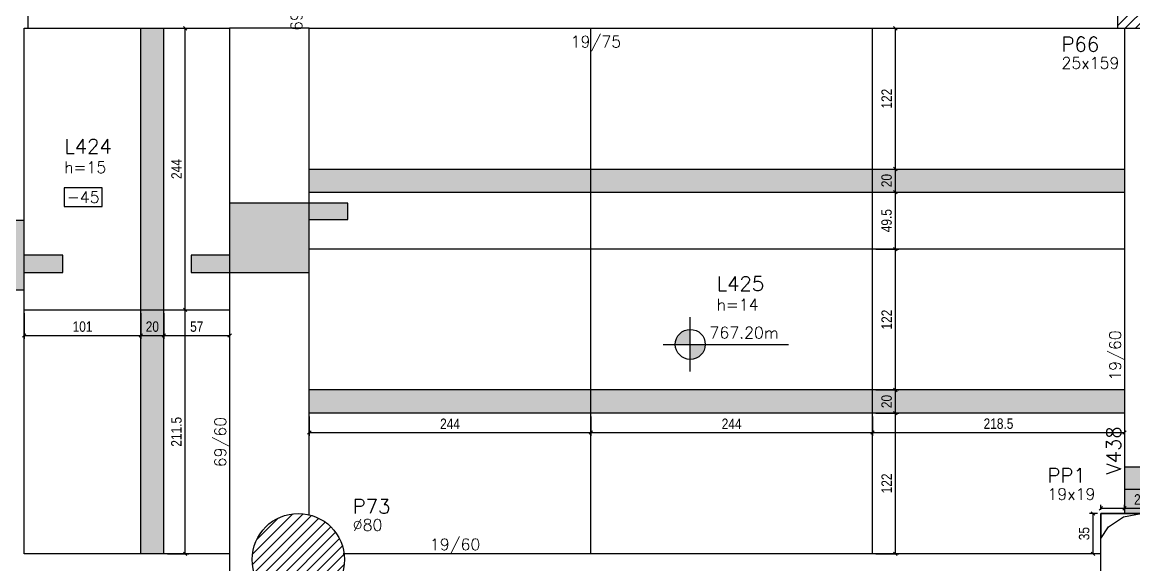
# Model space of a CAD drawing. Extents: x 1860 to 9314, y -614 to 3837.
# Drawn here: x 4881 to 5844, y 884 to 1354 of the extents above; entities that cross this region are included whole.
import ezdxf
from ezdxf.enums import TextEntityAlignment as Align

# ---------------------------------------------------------------- set-up
doc = ezdxf.new("R2010")
doc.units = 0
for name, color, linetype in [('COTA', 241, 'Continuous'), ('F-CORTE', 4, 'Continuous'), ('F-LAJES-DIM', 2, 'Continuous'), ('F-LAJES-NOME', 4, 'Continuous'), ('F-NÍVEL-PLANTA', 2, 'Continuous'), ('F-PILARES-DIM', 172, 'Continuous'), ('F-PILARES-HACH', 174, 'Continuous'), ('F-PILARES-M', 170, 'Continuous'), ('F-PILARES-NOME', 170, 'Continuous'), ('F-PILARES-S', 170, 'Continuous'), ('F-PILARES-V', 170, 'Continuous'), ('F-SOLIDO-CORTE', 71, 'Continuous'), ('F-SOLIDO-VIGAS', 252, 'Continuous'), ('F-TEXTO', 6, 'Continuous'), ('F-VIGAS', 3, 'Continuous'), ('F-VIGAS-DIM', 2, 'Continuous'), ('F-VIGAS-NOME', 4, 'Continuous'), ('Painéis', 200, 'Continuous')]:
    doc.layers.add(name, color=color, linetype=linetype)
doc.layers.add('Hachura', color=251, linetype='Continuous', lineweight=9)
doc.styles.add('COTA TECNICA-50', font='techl___.ttf', dxfattribs={"height": 9})
doc.styles.add('MCP', font='romans.shx')
doc.dimstyles.new('COTA PAINEL-50', dxfattribs={"dimtxt": 9, "dimasz": 3, "dimexe": 3, "dimexo": 3, "dimgap": 3, "dimtad": 1, "dimdec": 1, "dimzin": 12, "dimdsep": 46, "dimtxsty": 'COTA TECNICA-50', "dimblk1": 'OBLIQUE', "dimblk2": 'OBLIQUE', "dimsah": 1, "dimcen": 0.9, "dimclrd": 4, "dimclre": 4, "dimclrt": 240, "dimadec": 1, "dimazin": 3, "dimtfac": 1, "dimtdec": 1, "dimtmove": 0, "dimatfit": 3, "dimfxl": 1, "dimtolj": 1, "dimtzin": 12, "dimarcsym": 0})
pattern_1 = [(45, (3615.476, 1372.732), (-4.419417, 4.419417), [])]

# ---------------------------------------------------------------- blocks, each defined once
blk = doc.blocks.new('*U447')
at = {"layer": 'F-LAJES-DIM', "color": 1}
blk.add_lwpolyline([(0, 0), (33, 0), (33, 16), (0, 16)], close=True, dxfattribs=at)
at = {"layer": 'F-LAJES-DIM', "style": 'MCP'}
blk.add_attdef('DIM', text='', height=10, dxfattribs=at).set_placement((16.5, 8), align=Align.MIDDLE_CENTER)
blk = doc.blocks.new('Nível - Planta')
at = {"layer": 'F-NÍVEL-PLANTA'}
h = blk.add_hatch(color=71, dxfattribs=at)
h.paths.add_polyline_path([(0, 0), (0, 0.26, 0.414214), (-0.26, 0)])
h.paths.add_polyline_path([(0.26, 0), (0, 0), (0, -0.26, 0.414214)])
for p, q in [((0, -0.469), (0, 0.469)), ((-0.469, 0), (1.704, 0))]:
    blk.add_line(p, q, dxfattribs=at)
blk.add_circle((0, 0), 0.26, dxfattribs=at)
at = {"layer": 'F-TEXTO', "color": 3, "style": 'MCP'}
blk.add_attdef('NÍVEL', (0.333, 0.102), '', height=0.2, dxfattribs=at)
blk = doc.blocks.new('_Oblique')
at = {"color": 0, "linetype": 'ByBlock', "lineweight": -2}
blk.add_line((-0.5, -0.5), (0.5, 0.5), dxfattribs=at)
blk = doc.blocks.new('*D718')
at = {"layer": 'COTA', "color": 4, "lineweight": -2, "transparency": 16777216}
for p, q in [((5129.48, 1012.23), (5129.48, 995.37)), ((5373.48, 1012.23), (5373.48, 995.37)), ((5129.48, 998.37), (5373.48, 998.37))]:
    blk.add_line(p, q, dxfattribs=at)
at = {"layer": 'Defpoints', "color": 0, "transparency": 16777216}
for p in [(5129.48, 1015.23), (5373.48, 1015.23), (5373.48, 998.37)]:
    blk.add_point(p, dxfattribs=at)
at = {"layer": 'COTA', "color": 4, "lineweight": -2, "transparency": 16777216, "xscale": 3, "yscale": 3, "zscale": 3, "rotation": 180}
blk.add_blockref('_Oblique', (5129.48, 998.37), dxfattribs=at)
at = {"layer": 'COTA', "color": 4, "lineweight": -2, "transparency": 16777216, "xscale": 3, "yscale": 3, "zscale": 3}
blk.add_blockref('_Oblique', (5373.48, 998.37), dxfattribs=at)
at = {"layer": 'COTA', "color": 240, "transparency": 16777216, "insert": (5251.48, 1005.93), "char_height": 9, "attachment_point": 5, "style": 'COTA TECNICA-50'}
blk.add_mtext('\\A1;244', dxfattribs=at)
blk = doc.blocks.new('*D719')
at = {"layer": 'COTA', "color": 4, "lineweight": -2, "transparency": 16777216}
for p, q in [((5373.48, 1012.23), (5373.48, 995.37)), ((5617.48, 1012.23), (5617.48, 995.37)), ((5373.48, 998.37), (5617.48, 998.37))]:
    blk.add_line(p, q, dxfattribs=at)
at = {"layer": 'Defpoints', "color": 0, "transparency": 16777216}
for p in [(5373.48, 1015.23), (5617.48, 1015.23), (5617.48, 998.37)]:
    blk.add_point(p, dxfattribs=at)
at = {"layer": 'COTA', "color": 4, "lineweight": -2, "transparency": 16777216, "xscale": 3, "yscale": 3, "zscale": 3, "rotation": 180}
blk.add_blockref('_Oblique', (5373.48, 998.37), dxfattribs=at)
at = {"layer": 'COTA', "color": 4, "lineweight": -2, "transparency": 16777216, "xscale": 3, "yscale": 3, "zscale": 3}
blk.add_blockref('_Oblique', (5617.48, 998.37), dxfattribs=at)
at = {"layer": 'COTA', "color": 240, "transparency": 16777216, "insert": (5495.48, 1005.93), "char_height": 9, "attachment_point": 5, "style": 'COTA TECNICA-50'}
blk.add_mtext('\\A1;244', dxfattribs=at)
blk = doc.blocks.new('*D720')
at = {"layer": 'COTA', "color": 4, "lineweight": -2, "transparency": 16777216}
for p, q in [((5617.48, 1012.23), (5617.48, 995.37)), ((5835.98, 1012.23), (5835.98, 995.37)), ((5617.48, 998.37), (5835.98, 998.37))]:
    blk.add_line(p, q, dxfattribs=at)
at = {"layer": 'Defpoints', "color": 0, "transparency": 16777216}
for p in [(5617.48, 1015.23), (5835.98, 1015.23), (5835.98, 998.37)]:
    blk.add_point(p, dxfattribs=at)
at = {"layer": 'COTA', "color": 4, "lineweight": -2, "transparency": 16777216, "xscale": 3, "yscale": 3, "zscale": 3, "rotation": 180}
blk.add_blockref('_Oblique', (5617.48, 998.37), dxfattribs=at)
at = {"layer": 'COTA', "color": 4, "lineweight": -2, "transparency": 16777216, "xscale": 3, "yscale": 3, "zscale": 3}
blk.add_blockref('_Oblique', (5835.98, 998.37), dxfattribs=at)
at = {"layer": 'COTA', "color": 240, "transparency": 16777216, "insert": (5726.73, 1005.99), "char_height": 9, "attachment_point": 5, "style": 'COTA TECNICA-50'}
blk.add_mtext('\\A1;218.5', dxfattribs=at)
blk = doc.blocks.new('*D721')
at = {"layer": 'COTA', "color": 4, "lineweight": -2, "transparency": 16777216}
for p, q in [((5620.48, 1015.23), (5640.39, 1015.23)), ((5637.39, 893.23), (5637.39, 1015.23)), ((5620.48, 893.23), (5640.39, 893.23))]:
    blk.add_line(p, q, dxfattribs=at)
at = {"layer": 'Defpoints', "color": 0, "transparency": 16777216}
for p in [(5617.48, 1015.23), (5637.39, 1015.23), (5617.48, 893.23)]:
    blk.add_point(p, dxfattribs=at)
at = {"layer": 'COTA', "color": 4, "lineweight": -2, "transparency": 16777216, "xscale": 3, "yscale": 3, "zscale": 3}
for p, rotation in [((5637.39, 1015.23), 90), ((5637.39, 893.23), 270)]:
    blk.add_blockref('_Oblique', p, dxfattribs=dict(at, rotation=rotation))
at = {"layer": 'COTA', "color": 240, "transparency": 16777216, "insert": (5629.84, 954.23), "char_height": 9, "attachment_point": 5, "rotation": 90, "style": 'COTA TECNICA-50'}
blk.add_mtext('\\A1;122', dxfattribs=at)
blk = doc.blocks.new('*D722')
at = {"layer": 'COTA', "color": 4, "lineweight": -2, "transparency": 16777216}
for p, q in [((5620.48, 1035.23), (5640.39, 1035.23)), ((5637.39, 1015.23), (5637.39, 1035.23)), ((5620.48, 1015.23), (5640.39, 1015.23))]:
    blk.add_line(p, q, dxfattribs=at)
at = {"layer": 'Defpoints', "color": 0, "transparency": 16777216}
for p in [(5617.48, 1035.23), (5637.39, 1035.23), (5617.48, 1015.23)]:
    blk.add_point(p, dxfattribs=at)
at = {"layer": 'COTA', "color": 4, "lineweight": -2, "transparency": 16777216, "xscale": 3, "yscale": 3, "zscale": 3}
for p, rotation in [((5637.39, 1035.23), 90), ((5637.39, 1015.23), 270)]:
    blk.add_blockref('_Oblique', p, dxfattribs=dict(at, rotation=rotation))
at = {"layer": 'COTA', "color": 240, "transparency": 16777216, "insert": (5629.8, 1025.23), "char_height": 9, "attachment_point": 5, "rotation": 90, "style": 'COTA TECNICA-50'}
blk.add_mtext('\\A1;20', dxfattribs=at)
blk = doc.blocks.new('*D723')
at = {"layer": 'COTA', "color": 4, "lineweight": -2, "transparency": 16777216}
for p, q in [((5620.48, 1157.23), (5640.39, 1157.23)), ((5637.39, 1035.23), (5637.39, 1157.23)), ((5620.48, 1035.23), (5640.39, 1035.23))]:
    blk.add_line(p, q, dxfattribs=at)
at = {"layer": 'Defpoints', "color": 0, "transparency": 16777216}
for p in [(5617.48, 1157.23), (5637.39, 1157.23), (5617.48, 1035.23)]:
    blk.add_point(p, dxfattribs=at)
at = {"layer": 'COTA', "color": 4, "lineweight": -2, "transparency": 16777216, "xscale": 3, "yscale": 3, "zscale": 3}
for p, rotation in [((5637.39, 1157.23), 90), ((5637.39, 1035.23), 270)]:
    blk.add_blockref('_Oblique', p, dxfattribs=dict(at, rotation=rotation))
at = {"layer": 'COTA', "color": 240, "transparency": 16777216, "insert": (5629.84, 1096.23), "char_height": 9, "attachment_point": 5, "rotation": 90, "style": 'COTA TECNICA-50'}
blk.add_mtext('\\A1;122', dxfattribs=at)
blk = doc.blocks.new('*D724')
at = {"layer": 'COTA', "color": 4, "lineweight": -2, "transparency": 16777216}
for p, q in [((5620.48, 1206.73), (5640.39, 1206.73)), ((5637.39, 1157.23), (5637.39, 1206.73)), ((5620.48, 1157.23), (5640.39, 1157.23))]:
    blk.add_line(p, q, dxfattribs=at)
at = {"layer": 'Defpoints', "color": 0, "transparency": 16777216}
for p in [(5617.48, 1206.73), (5637.39, 1206.73), (5617.48, 1157.23)]:
    blk.add_point(p, dxfattribs=at)
at = {"layer": 'COTA', "color": 4, "lineweight": -2, "transparency": 16777216, "xscale": 3, "yscale": 3, "zscale": 3}
for p, rotation in [((5637.39, 1206.73), 90), ((5637.39, 1157.23), 270)]:
    blk.add_blockref('_Oblique', p, dxfattribs=dict(at, rotation=rotation))
at = {"layer": 'COTA', "color": 240, "transparency": 16777216, "insert": (5629.77, 1181.98), "char_height": 9, "attachment_point": 5, "rotation": 90, "style": 'COTA TECNICA-50'}
blk.add_mtext('\\A1;49.5', dxfattribs=at)
blk = doc.blocks.new('*D725')
at = {"layer": 'COTA', "color": 4, "lineweight": -2, "transparency": 16777216}
for p, q in [((5620.48, 1226.73), (5640.39, 1226.73)), ((5637.39, 1206.73), (5637.39, 1226.73)), ((5620.48, 1206.73), (5640.39, 1206.73))]:
    blk.add_line(p, q, dxfattribs=at)
at = {"layer": 'Defpoints', "color": 0, "transparency": 16777216}
for p in [(5617.48, 1226.73), (5637.39, 1226.73), (5617.48, 1206.73)]:
    blk.add_point(p, dxfattribs=at)
at = {"layer": 'COTA', "color": 4, "lineweight": -2, "transparency": 16777216, "xscale": 3, "yscale": 3, "zscale": 3}
for p, rotation in [((5637.39, 1226.73), 90), ((5637.39, 1206.73), 270)]:
    blk.add_blockref('_Oblique', p, dxfattribs=dict(at, rotation=rotation))
at = {"layer": 'COTA', "color": 240, "transparency": 16777216, "insert": (5629.8, 1216.73), "char_height": 9, "attachment_point": 5, "rotation": 90, "style": 'COTA TECNICA-50'}
blk.add_mtext('\\A1;20', dxfattribs=at)
blk = doc.blocks.new('*D726')
at = {"layer": 'COTA', "color": 4, "lineweight": -2, "transparency": 16777216}
for p, q in [((5620.48, 1348.73), (5640.39, 1348.73)), ((5637.39, 1226.73), (5637.39, 1348.73)), ((5620.48, 1226.73), (5640.39, 1226.73))]:
    blk.add_line(p, q, dxfattribs=at)
at = {"layer": 'Defpoints', "color": 0, "transparency": 16777216}
for p in [(5617.48, 1348.73), (5637.39, 1348.73), (5617.48, 1226.73)]:
    blk.add_point(p, dxfattribs=at)
at = {"layer": 'COTA', "color": 4, "lineweight": -2, "transparency": 16777216, "xscale": 3, "yscale": 3, "zscale": 3}
for p, rotation in [((5637.39, 1348.73), 90), ((5637.39, 1226.73), 270)]:
    blk.add_blockref('_Oblique', p, dxfattribs=dict(at, rotation=rotation))
at = {"layer": 'COTA', "color": 240, "transparency": 16777216, "insert": (5629.84, 1287.73), "char_height": 9, "attachment_point": 5, "rotation": 90, "style": 'COTA TECNICA-50'}
blk.add_mtext('\\A1;122', dxfattribs=at)
blk = doc.blocks.new('*D727')
at = {"layer": 'COTA', "color": 4, "lineweight": -2, "transparency": 16777216}
for p, q in [((5812.48, 928.23), (5805.69, 928.23)), ((5808.69, 893.23), (5808.69, 928.23)), ((5812.48, 893.23), (5805.69, 893.23))]:
    blk.add_line(p, q, dxfattribs=at)
at = {"layer": 'Defpoints', "color": 0, "transparency": 16777216}
for p in [(5808.69, 928.23), (5815.48, 928.23), (5815.48, 893.23)]:
    blk.add_point(p, dxfattribs=at)
at = {"layer": 'COTA', "color": 4, "lineweight": -2, "transparency": 16777216, "xscale": 3, "yscale": 3, "zscale": 3}
for p, rotation in [((5808.69, 928.23), 90), ((5808.69, 893.23), 270)]:
    blk.add_blockref('_Oblique', p, dxfattribs=dict(at, rotation=rotation))
at = {"layer": 'COTA', "color": 240, "transparency": 16777216, "insert": (5800.99, 910.73), "char_height": 9, "attachment_point": 5, "rotation": 90, "style": 'COTA TECNICA-50'}
blk.add_mtext('\\A1;35', dxfattribs=at)
blk = doc.blocks.new('*D728')
at = {"layer": 'COTA', "color": 4, "lineweight": -2, "transparency": 16777216}
for p, q in [((5815.48, 931.23), (5815.48, 935.7)), ((5835.98, 931.23), (5835.98, 935.7)), ((5815.48, 932.7), (5835.98, 932.7)), ((5835.98, 932.7), (5869.52, 932.7))]:
    blk.add_line(p, q, dxfattribs=at)
at = {"layer": 'Defpoints', "color": 0, "transparency": 16777216}
for p in [(5815.48, 928.23), (5835.98, 932.7), (5835.98, 928.23)]:
    blk.add_point(p, dxfattribs=at)
at = {"layer": 'COTA', "color": 4, "lineweight": -2, "transparency": 16777216, "xscale": 3, "yscale": 3, "zscale": 3, "rotation": 180}
blk.add_blockref('_Oblique', (5815.48, 932.7), dxfattribs=at)
at = {"layer": 'COTA', "color": 4, "lineweight": -2, "transparency": 16777216, "xscale": 3, "yscale": 3, "zscale": 3}
blk.add_blockref('_Oblique', (5835.98, 932.7), dxfattribs=at)
at = {"layer": 'COTA', "color": 240, "transparency": 16777216, "insert": (5854.25, 940.3), "char_height": 9, "attachment_point": 5, "style": 'COTA TECNICA-50'}
blk.add_mtext('\\A1;20.5', dxfattribs=at)
blk = doc.blocks.new('*D744')
at = {"layer": 'COTA', "color": 4, "lineweight": -2, "transparency": 16777216}
for p, q in [((4882.48, 1101.73), (4882.48, 1079.53)), ((4983.48, 1101.73), (4983.48, 1079.53)), ((4882.48, 1082.53), (4983.48, 1082.53))]:
    blk.add_line(p, q, dxfattribs=at)
at = {"layer": 'Defpoints', "color": 0, "transparency": 16777216}
for p in [(4882.48, 1104.73), (4983.48, 1104.73), (4983.48, 1082.53)]:
    blk.add_point(p, dxfattribs=at)
at = {"layer": 'COTA', "color": 4, "lineweight": -2, "transparency": 16777216, "xscale": 3, "yscale": 3, "zscale": 3, "rotation": 180}
blk.add_blockref('_Oblique', (4882.48, 1082.53), dxfattribs=at)
at = {"layer": 'COTA', "color": 4, "lineweight": -2, "transparency": 16777216, "xscale": 3, "yscale": 3, "zscale": 3}
blk.add_blockref('_Oblique', (4983.48, 1082.53), dxfattribs=at)
at = {"layer": 'COTA', "color": 240, "transparency": 16777216, "insert": (4932.98, 1090.12), "char_height": 9, "attachment_point": 5, "style": 'COTA TECNICA-50'}
blk.add_mtext('\\A1;101', dxfattribs=at)
blk = doc.blocks.new('*D745')
at = {"layer": 'COTA', "color": 4, "lineweight": -2, "transparency": 16777216}
for p, q in [((4983.48, 1101.73), (4983.48, 1079.53)), ((5003.48, 1101.73), (5003.48, 1079.53)), ((4983.48, 1082.53), (5003.48, 1082.53))]:
    blk.add_line(p, q, dxfattribs=at)
at = {"layer": 'Defpoints', "color": 0, "transparency": 16777216}
for p in [(4983.48, 1104.73), (5003.48, 1104.73), (5003.48, 1082.53)]:
    blk.add_point(p, dxfattribs=at)
at = {"layer": 'COTA', "color": 4, "lineweight": -2, "transparency": 16777216, "xscale": 3, "yscale": 3, "zscale": 3, "rotation": 180}
blk.add_blockref('_Oblique', (4983.48, 1082.53), dxfattribs=at)
at = {"layer": 'COTA', "color": 4, "lineweight": -2, "transparency": 16777216, "xscale": 3, "yscale": 3, "zscale": 3}
blk.add_blockref('_Oblique', (5003.48, 1082.53), dxfattribs=at)
at = {"layer": 'COTA', "color": 240, "transparency": 16777216, "insert": (4993.48, 1090.12), "char_height": 9, "attachment_point": 5, "style": 'COTA TECNICA-50'}
blk.add_mtext('\\A1;20', dxfattribs=at)
blk = doc.blocks.new('*D746')
at = {"layer": 'COTA', "color": 4, "lineweight": -2, "transparency": 16777216}
for p, q in [((5003.48, 1101.73), (5003.48, 1079.53)), ((5060.48, 1101.73), (5060.48, 1079.53)), ((5003.48, 1082.53), (5060.48, 1082.53))]:
    blk.add_line(p, q, dxfattribs=at)
at = {"layer": 'Defpoints', "color": 0, "transparency": 16777216}
for p in [(5003.48, 1104.73), (5060.48, 1104.73), (5060.48, 1082.53)]:
    blk.add_point(p, dxfattribs=at)
at = {"layer": 'COTA', "color": 4, "lineweight": -2, "transparency": 16777216, "xscale": 3, "yscale": 3, "zscale": 3, "rotation": 180}
blk.add_blockref('_Oblique', (5003.48, 1082.53), dxfattribs=at)
at = {"layer": 'COTA', "color": 4, "lineweight": -2, "transparency": 16777216, "xscale": 3, "yscale": 3, "zscale": 3}
blk.add_blockref('_Oblique', (5060.48, 1082.53), dxfattribs=at)
at = {"layer": 'COTA', "color": 240, "transparency": 16777216, "insert": (5031.98, 1090.13), "char_height": 9, "attachment_point": 5, "style": 'COTA TECNICA-50'}
blk.add_mtext('\\A1;57', dxfattribs=at)
blk = doc.blocks.new('*D752')
at = {"layer": 'COTA', "color": 4, "lineweight": -2, "transparency": 16777216}
for p, q in [((5006.48, 1104.73), (5024.98, 1104.73)), ((5021.98, 893.23), (5021.98, 1104.73)), ((5006.48, 893.23), (5024.98, 893.23))]:
    blk.add_line(p, q, dxfattribs=at)
at = {"layer": 'Defpoints', "color": 0, "transparency": 16777216}
for p in [(5003.48, 1104.73), (5021.98, 1104.73), (5003.48, 893.23)]:
    blk.add_point(p, dxfattribs=at)
at = {"layer": 'COTA', "color": 4, "lineweight": -2, "transparency": 16777216, "xscale": 3, "yscale": 3, "zscale": 3}
for p, rotation in [((5021.98, 1104.73), 90), ((5021.98, 893.23), 270)]:
    blk.add_blockref('_Oblique', p, dxfattribs=dict(at, rotation=rotation))
at = {"layer": 'COTA', "color": 240, "transparency": 16777216, "insert": (5014.38, 998.98), "char_height": 9, "attachment_point": 5, "rotation": 90, "style": 'COTA TECNICA-50'}
blk.add_mtext('\\A1;211.5', dxfattribs=at)
blk = doc.blocks.new('*D753')
at = {"layer": 'COTA', "color": 4, "lineweight": -2, "transparency": 16777216}
for p, q in [((5006.48, 1348.73), (5024.98, 1348.73)), ((5021.98, 1104.73), (5021.98, 1348.73)), ((5006.48, 1104.73), (5024.98, 1104.73))]:
    blk.add_line(p, q, dxfattribs=at)
at = {"layer": 'Defpoints', "color": 0, "transparency": 16777216}
for p in [(5003.48, 1348.73), (5021.98, 1348.73), (5003.48, 1104.73)]:
    blk.add_point(p, dxfattribs=at)
at = {"layer": 'COTA', "color": 4, "lineweight": -2, "transparency": 16777216, "xscale": 3, "yscale": 3, "zscale": 3}
for p, rotation in [((5021.98, 1348.73), 90), ((5021.98, 1104.73), 270)]:
    blk.add_blockref('_Oblique', p, dxfattribs=dict(at, rotation=rotation))
at = {"layer": 'COTA', "color": 240, "transparency": 16777216, "insert": (5014.41, 1226.73), "char_height": 9, "attachment_point": 5, "rotation": 90, "style": 'COTA TECNICA-50'}
blk.add_mtext('\\A1;244', dxfattribs=at)

msp = doc.modelspace()

# ---------------------------------------------------------------- hatches: boundary and pattern name
at = {"layer": 'F-PILARES-HACH', "linetype": 'Continuous'}
h = msp.add_hatch(dxfattribs=at)
h.set_pattern_fill('ANSI31', color=256, scale=50, style=0)
h.set_pattern_definition(pattern_1)
h.paths.add_polyline_path([(5829.98, 1348.73), (5854.98, 1348.73), (5854.98, 1507.73), (5829.98, 1507.73)], flags=16)
h = msp.add_hatch(dxfattribs=at)
h.set_pattern_fill('ANSI31', color=256, scale=50)
h.set_pattern_definition(pattern_1)
edge = h.paths.add_edge_path()
edge.add_arc((5119.98, 888.23), 40, 0, 360)
at = {"layer": 'F-SOLIDO-CORTE', "linetype": 'Continuous'}
for points in [[(5060.48, 1197.13), (5060.48, 1152.13), (5027.13, 1152.13), (5027.13, 1137.13), (5129.48, 1137.13), (5129.48, 1183.13), (5162.83, 1183.13), (5162.83, 1197.13)], [(4863.48, 1122.13), (4882.48, 1122.13), (4882.48, 1137.13), (4915.83, 1137.13), (4915.83, 1152.13), (4882.48, 1152.13), (4882.48, 1182.13), (4830.13, 1182.13), (4830.13, 1167.13), (4863.48, 1167.13)]]:
    msp.add_hatch(color=256, dxfattribs=at).paths.add_polyline_path(points, flags=16)
at = {"layer": 'F-SOLIDO-VIGAS', "linetype": 'Continuous'}
h = msp.add_hatch(color=256, dxfattribs=at)
h.dxf.hatch_style = 1
h.paths.add_polyline_path([(5835.98, 968.23), (5835.98, 928.23), (5854.98, 928.23), (5854.98, 949.23), (6177.48, 949.23), (6196.48, 930.23), (6196.48, 928.23), (6215.48, 928.23), (6215.48, 968.23)])
at = {"layer": 'F-SOLIDO-VIGAS'}
h = msp.add_hatch(color=256, dxfattribs=at)
h.dxf.hatch_style = 1
h.paths.add_polyline_path([(6196.48, 566.73), (6177.48, 547.73), (6053.98, 547.73), (6034.98, 566.73), (6034.98, 660.23), (6053.98, 679.23), (6177.48, 679.23), (6196.48, 660.23), (6196.48, 608.73), (6215.48, 608.73), (6215.48, 688.73), (6215.48, 848.23), (6196.48, 848.23), (6196.48, 717.23), (6177.48, 698.23), (6053.98, 698.23), (6034.98, 717.23), (6034.98, 930.23), (6053.98, 949.23), (6177.48, 949.23), (6196.48, 930.23), (6196.48, 928.23), (6215.48, 928.23), (6215.48, 968.23), (5835.98, 968.23), (5835.98, 928.23), (5854.98, 928.23), (5854.98, 949.23), (5996.98, 949.23), (6015.98, 930.23), (6015.98, 717.23), (5996.98, 698.23), (5873.98, 698.23), (5854.98, 717.23), (5854.98, 829.23), (5873.98, 848.23), (5835.98, 848.23), (5835.98, 688.73), (5835.98, 608.73), (5854.98, 608.73), (5854.98, 660.23), (5873.98, 679.23), (5996.98, 679.23), (6015.98, 660.23), (6015.98, 566.73), (5996.98, 547.73), (5873.98, 547.73), (5854.98, 566.73), (5854.98, 528.73), (6196.48, 528.73)])
at = {"layer": 'Hachura', "linetype": 'ByBlock'}
h = msp.add_hatch(color=256, dxfattribs=at)
h.dxf.hatch_style = 1
h.paths.add_polyline_path([(4983.48, 1104.73), (5003.48, 1104.73), (5003.48, 1348.73), (4983.48, 1348.73)])
h.paths.add_polyline_path([(5003.48, 1104.73), (4983.48, 1104.73), (4983.48, 893.23), (5003.48, 893.23)])
h.paths.add_polyline_path([(4983.48, 630.23), (5003.48, 630.23), (5003.48, 874.23), (4983.48, 874.23)])
h = msp.add_hatch(color=256, dxfattribs=at)
h.dxf.hatch_style = 1
h.paths.add_polyline_path([(5129.48, 1226.73), (5129.48, 1206.73), (5373.48, 1206.73), (5373.48, 1226.73)])
h.paths.add_polyline_path([(5617.48, 1206.73), (5617.48, 1226.73), (5373.48, 1226.73), (5373.48, 1206.73)])
h.paths.add_polyline_path([(5617.48, 1226.73), (5617.48, 1206.73), (5835.98, 1206.73), (5835.98, 1226.73)])
h.paths.add_polyline_path([(5835.98, 1015.23), (5835.98, 1035.23), (5617.48, 1035.23), (5617.48, 1015.23)])
h.paths.add_polyline_path([(5617.48, 1015.23), (5617.48, 1035.23), (5373.48, 1035.23), (5373.48, 1015.23)])
h.paths.add_polyline_path([(5129.48, 1035.23), (5129.48, 1015.23), (5373.48, 1015.23), (5373.48, 1035.23)])

# ---------------------------------------------------------------- linework, layer by layer
at = {"layer": 'F-CORTE', "linetype": 'Continuous'}
for points in [[(5162.83, 1197.13), (5060.48, 1197.13), (5060.48, 1152.13), (5027.13, 1152.13)], [(4915.83, 1152.13), (4882.48, 1152.13), (4882.48, 1182.13), (4830.13, 1182.13)], [(5027.13, 1137.13), (5129.48, 1137.13), (5129.48, 1183.13), (5162.83, 1183.13)], [(4830.13, 1167.13), (4863.48, 1167.13), (4863.48, 1122.13), (4882.48, 1122.13), (4882.48, 1137.13), (4915.83, 1137.13)]]:
    msp.add_lwpolyline(points, dxfattribs=at)
at = {"layer": 'F-PILARES-M', "linetype": 'Continuous'}
for points in [[(5835.98, 949.23), (5854.98, 949.23), (5854.98, 968.23), (5835.98, 968.23), (5835.98, 949.23)], [(5850.48, 928.23), (5815.48, 928.23), (5815.48, 906.47), (5822.19, 916.52), (5835.17, 925.19), (5850.48, 928.23)]]:
    msp.add_lwpolyline(points, dxfattribs=at)
at = {"layer": 'F-PILARES-S', "linetype": 'Continuous'}
msp.add_lwpolyline([(5829.98, 1348.73), (5854.98, 1348.73), (5854.98, 1507.73), (5829.98, 1507.73), (5829.98, 1348.73)], dxfattribs=at)
msp.add_circle((5119.98, 888.23), 40, dxfattribs=at)
at = {"layer": 'F-PILARES-V', "linetype": 'Continuous'}
msp.add_lwpolyline([(5815.48, 928.23), (5885.48, 928.23), (5885.48, 848.23), (5815.48, 848.23)], close=True, dxfattribs=at)
at = {"layer": 'F-SOLIDO-CORTE'}
for points in [[(5060.48, 1197.13), (5060.48, 1152.13), (5027.13, 1152.13), (5027.13, 1137.13), (5129.48, 1137.13), (5129.48, 1183.13), (5162.83, 1183.13), (5162.83, 1197.13), (5060.48, 1197.13)], [(4863.48, 1122.13), (4882.48, 1122.13), (4882.48, 1137.13), (4915.83, 1137.13), (4915.83, 1152.13), (4882.48, 1152.13), (4882.48, 1182.13), (4830.13, 1182.13), (4830.13, 1167.13), (4863.48, 1167.13), (4863.48, 1122.13)]]:
    msp.add_lwpolyline(points, dxfattribs=at)
at = {"layer": 'F-VIGAS'}
for points in [[(4885.48, 1395.23), (4885.48, 1348.73)], [(4882.48, 1348.73), (4897.98, 1348.73)], [(4882.48, 893.23), (4882.48, 1348.73)], [(4897.98, 1348.73), (5060.48, 1348.73)], [(5060.48, 1348.73), (5060.48, 893.23)], [(5129.48, 1348.73), (5060.48, 1348.73)], [(5129.48, 926.34), (5129.48, 1348.73)], [(5129.48, 1348.73), (5762.98, 1348.73)], [(5762.98, 1348.73), (5829.98, 1348.73)], [(5835.98, 1348.73), (5835.98, 968.23)], [(6215.48, 928.23), (6215.48, 968.23), (5835.98, 968.23), (5835.98, 928.23)], [(5060.48, 893.23), (4882.48, 893.23)], [(5060.48, 893.23), (5060.48, 497.73)], [(5815.48, 893.23), (5158.98, 893.23)]]:
    msp.add_lwpolyline(points, dxfattribs=at)
at = {"layer": 'Painéis'}
for points in [[(4983.48, 893.23), (4983.48, 1348.73)], [(5003.48, 893.23), (5003.48, 1348.73)], [(5373.48, 893.23), (5373.48, 1348.73)], [(5617.48, 893.23), (5617.48, 1348.73)], [(5129.48, 1226.73), (5835.98, 1226.73)], [(5129.48, 1206.73), (5835.98, 1206.73)], [(5835.98, 1157.23), (5129.48, 1157.23)], [(4882.48, 1104.73), (5060.48, 1104.73)], [(5835.98, 1035.23), (5129.48, 1035.23)], [(5835.98, 1015.23), (5129.48, 1015.23)]]:
    msp.add_lwpolyline(points, dxfattribs=at)

# ---------------------------------------------------------------- block references
at = {"layer": 'F-LAJES-DIM', "linetype": 'Continuous'}
msp.add_blockref('*U447', (4917.12, 1194.36), dxfattribs=at).add_auto_attribs({'DIM': '-45'})
at = {"layer": 'F-NÍVEL-PLANTA', "linetype": 'Continuous', "xscale": 50, "yscale": 50, "zscale": 50}
msp.add_blockref('Nível - Planta', (5459.66, 1074.77), dxfattribs=at).add_auto_attribs({'NÍVEL': '767.20m'})

# ---------------------------------------------------------------- texts
at = {"layer": 'F-LAJES-DIM', "linetype": 'Continuous', "style": 'MCP'}
for s, p in [('h=15', (4917.12, 1223.26)), ('h=14', (5482.45, 1104.22))]:
    msp.add_text(s, height=10, dxfattribs=at).set_placement(p)
at = {"layer": 'F-LAJES-NOME', "linetype": 'Continuous', "style": 'MCP'}
for s, p in [('L424', (4917.12, 1240.26)), ('L425', (5482.45, 1121.22))]:
    msp.add_text(s, height=12.5, dxfattribs=at).set_placement(p)
at = {"layer": 'F-PILARES-DIM', "linetype": 'Continuous', "style": 'MCP'}
for s, p in [('25x159', (5781.34, 1313.71)), ('19x19', (5769.16, 939.98)), ('%%c80', (5167.12, 913.22))]:
    msp.add_text(s, height=10, dxfattribs=at).set_placement(p)
at = {"layer": 'F-PILARES-NOME', "linetype": 'Continuous', "style": 'MCP'}
for s, p in [('P66', (5781.34, 1328.71)), ('PP1', (5769.16, 954.98)), ('P73', (5167.12, 928.22))]:
    msp.add_text(s, height=12.5, dxfattribs=at).set_placement(p)
at = {"layer": 'F-VIGAS-DIM', "linetype": 'Continuous', "style": 'MCP'}
for s, p in [('69/75', (5123.39, 1346.42)), ('19/60', (5832.85, 1043.23)), ('69/60', (5057.35, 968.23))]:
    msp.add_text(s, height=10, rotation=90, dxfattribs=at).set_placement(p)
for s, p in [('19/75', (5356.01, 1332.17)), ('19/60', (5233.98, 896.36))]:
    msp.add_text(s, height=10, dxfattribs=at).set_placement(p)
at = {"layer": 'F-VIGAS-NOME', "linetype": 'Continuous', "style": 'MCP'}
msp.add_text('V438', height=12.5, rotation=90, dxfattribs=at).set_placement((5832.85, 962))

# ---------------------------------------------------------------- dimensions: what is measured, and where the dimension line sits
at = {"layer": 'COTA'}
for base, p1, p2, picture, middle in [((5021.98, 1348.73), (5003.48, 1104.73), (5003.48, 1348.73), '*D753', (5014.41, 1226.73)), ((5637.39, 1348.73), (5617.48, 1226.73), (5617.48, 1348.73), '*D726', (5629.84, 1287.73)), ((5637.39, 1226.73), (5617.48, 1206.73), (5617.48, 1226.73), '*D725', (5629.8, 1216.73)), ((5637.39, 1206.73), (5617.48, 1157.23), (5617.48, 1206.73), '*D724', (5629.77, 1181.98)), ((5637.39, 1157.23), (5617.48, 1035.23), (5617.48, 1157.23), '*D723', (5629.84, 1096.23)), ((5637.39, 1035.23), (5617.48, 1015.23), (5617.48, 1035.23), '*D722', (5629.8, 1025.23))]:
    dim = msp.add_linear_dim(base=base, p1=p1, p2=p2, angle=90, dimstyle='COTA PAINEL-50', override={"dimtmove": 1}, dxfattribs=at)
    dim.commit()
    dim.dimension.update_dxf_attribs({"geometry": picture, "text_midpoint": middle})
for base, p1, p2, picture, middle in [((4983.48, 1082.53), (4882.48, 1104.73), (4983.48, 1104.73), '*D744', (4932.98, 1090.12)), ((5373.48, 998.37), (5129.48, 1015.23), (5373.48, 1015.23), '*D718', (5251.48, 1005.93)), ((5835.98, 932.7), (5815.48, 928.23), (5835.98, 928.23), '*D728', (5854.25, 940.3))]:
    dim = msp.add_linear_dim(base=base, p1=p1, p2=p2, dimstyle='COTA PAINEL-50', dxfattribs=at)
    dim.commit()
    dim.dimension.update_dxf_attribs({"geometry": picture, "text_midpoint": middle})
for base, p1, p2, picture, middle in [((5003.48, 1082.53), (4983.48, 1104.73), (5003.48, 1104.73), '*D745', (4993.48, 1090.12)), ((5060.48, 1082.53), (5003.48, 1104.73), (5060.48, 1104.73), '*D746', (5031.98, 1090.13)), ((5617.48, 998.37), (5373.48, 1015.23), (5617.48, 1015.23), '*D719', (5495.48, 1005.93)), ((5835.98, 998.37), (5617.48, 1015.23), (5835.98, 1015.23), '*D720', (5726.73, 1005.99))]:
    dim = msp.add_linear_dim(base=base, p1=p1, p2=p2, dimstyle='COTA PAINEL-50', override={"dimtmove": 1}, dxfattribs=at)
    dim.commit()
    dim.dimension.update_dxf_attribs({"geometry": picture, "text_midpoint": middle})
for base, p1, p2, picture, middle in [((5021.98, 1104.73), (5003.48, 893.23), (5003.48, 1104.73), '*D752', (5014.38, 998.98)), ((5637.39, 1015.23), (5617.48, 893.23), (5617.48, 1015.23), '*D721', (5629.84, 954.23)), ((5808.69, 928.23), (5815.48, 893.23), (5815.48, 928.23), '*D727', (5800.99, 910.73))]:
    dim = msp.add_linear_dim(base=base, p1=p1, p2=p2, angle=90, dimstyle='COTA PAINEL-50', dxfattribs=at)
    dim.commit()
    dim.dimension.update_dxf_attribs({"geometry": picture, "text_midpoint": middle})

doc.saveas('drawing.dxf')
